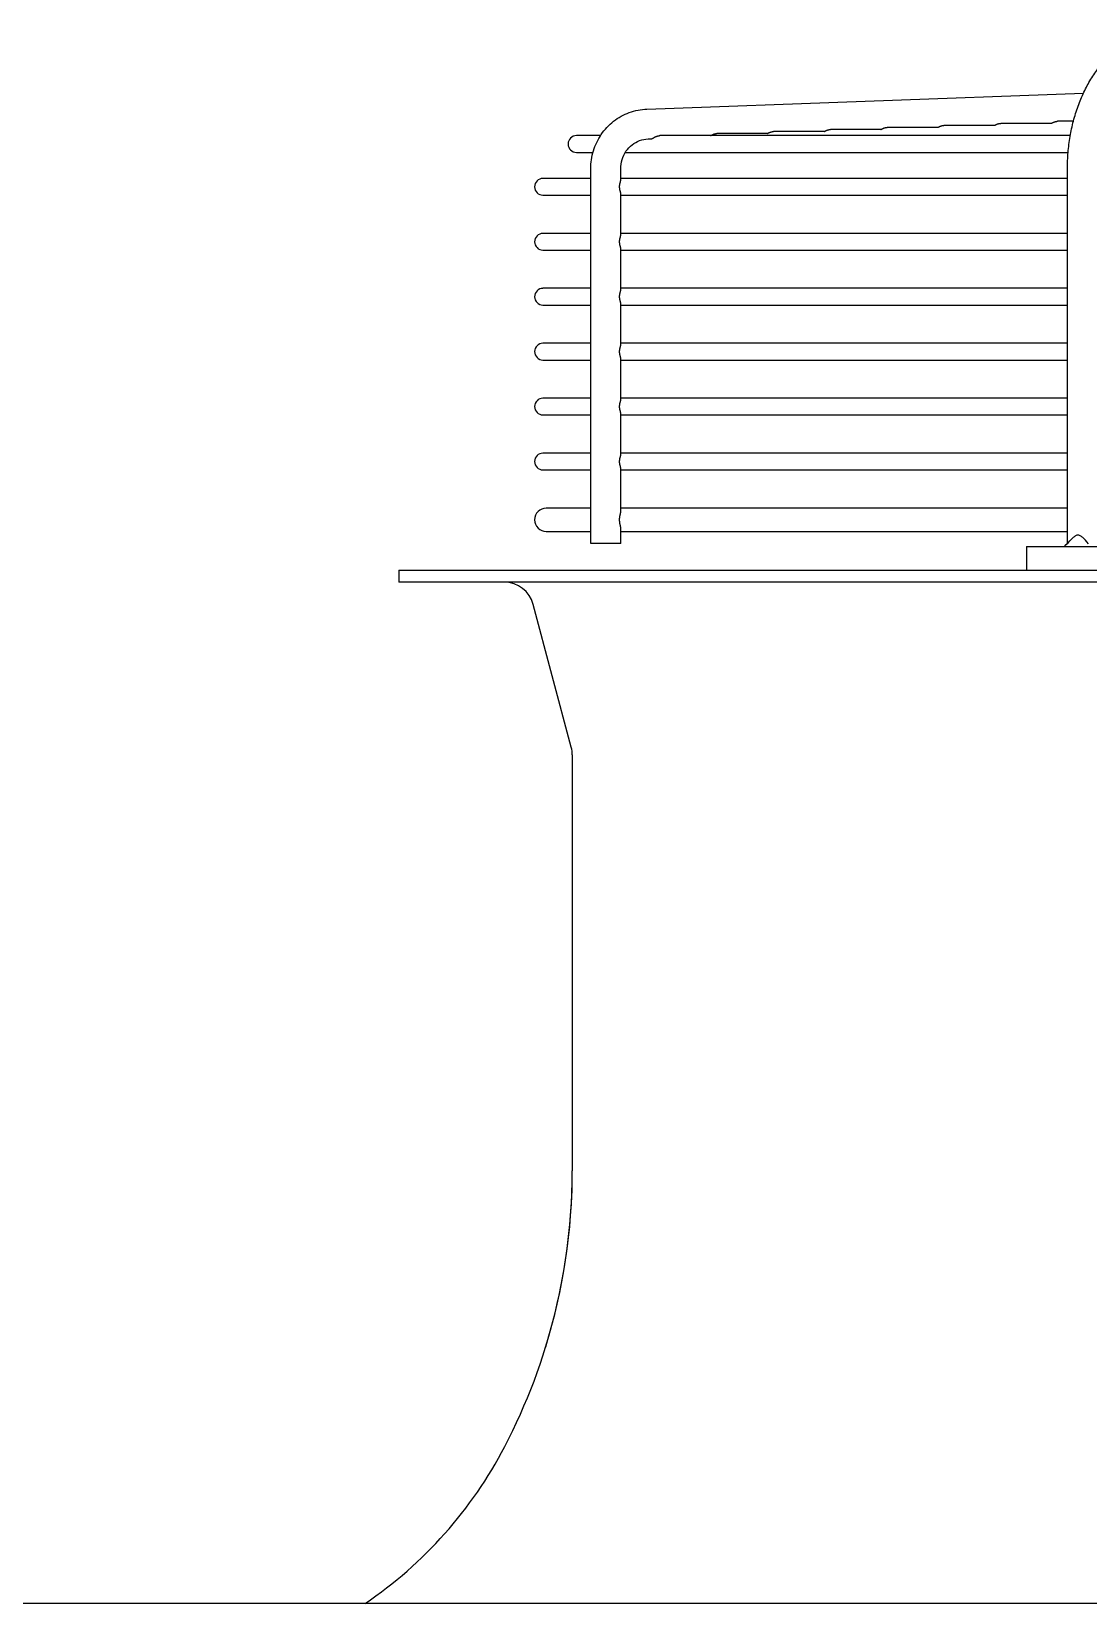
# Model space of a CAD drawing. Header units: millimetres. Extents: x 17046 to 32328, y 18593 to 29476.
# Drawn here: x 17775.15 to 17782.11, y 18977.33 to 18987.69 of the extents above; entities that cross this region are included whole.
import ezdxf

# ---------------------------------------------------------------- set-up
doc = ezdxf.new("R2010")
doc.units = ezdxf.units.MM
doc.header["$LTSCALE"] = 5
doc.layers.add('UNIT', color=6, linetype='Continuous')

msp = doc.modelspace()

# ---------------------------------------------------------------- linework, layer by layer
at = {"layer": 'UNIT'}
for p, q in [((17779.2016, 18987.1791), (17782.0769, 18987.283)), ((17780.7434, 18987.0442), (17780.4099, 18987.0442)), ((17781.1175, 18987.0577), (17780.7841, 18987.0577)), ((17781.4917, 18987.0712), (17781.1583, 18987.0712)), ((17781.8659, 18987.0847), (17781.5325, 18987.0847)), ((17782.0109, 18987.0982), (17781.9067, 18987.0982)), ((17778.8957, 18987.0037), (17778.7372, 18987.0037)), ((17779.2088, 18986.9824), (17779.231, 18986.9832)), ((17781.9904, 18987.0037), (17779.2874, 18987.0037)), ((17779.995, 18987.0172), (17779.6615, 18987.0172)), ((17780.3692, 18987.0307), (17780.0357, 18987.0307)), ((17778.7372, 18986.8935), (17778.8462, 18986.8935)), ((17779.0589, 18986.8935), (17781.9761, 18986.8935)), ((17778.8315, 18984.3163), (17778.8315, 18986.7856)), ((17779.0284, 18986.7058), (17779.0284, 18986.7856)), ((17781.9716, 18984.3163), (17781.9716, 18986.7856)), ((17778.8315, 18986.7218), (17778.5167, 18986.7218)), ((17781.9716, 18986.7218), (17779.0284, 18986.7218)), ((17778.5167, 18986.6115), (17778.8315, 18986.6115)), ((17779.0284, 18986.3436), (17779.0284, 18986.6275)), ((17779.0284, 18986.6115), (17781.9716, 18986.6115)), ((17778.8315, 18986.3596), (17778.5167, 18986.3596)), ((17781.9716, 18986.3596), (17779.0284, 18986.3596)), ((17778.5167, 18986.2493), (17778.8315, 18986.2493)), ((17779.0284, 18985.9814), (17779.0284, 18986.2653)), ((17779.0284, 18986.2493), (17781.9716, 18986.2493)), ((17778.8315, 18985.9974), (17778.5167, 18985.9974)), ((17781.9716, 18985.9974), (17779.0284, 18985.9974)), ((17779.0284, 18985.6192), (17779.0284, 18985.9031)), ((17778.5167, 18985.8871), (17778.8315, 18985.8871)), ((17779.0284, 18985.8871), (17781.9716, 18985.8871)), ((17778.8315, 18985.6352), (17778.5167, 18985.6352)), ((17781.9716, 18985.6352), (17779.0284, 18985.6352)), ((17778.5167, 18985.5249), (17778.8315, 18985.5249)), ((17779.0284, 18985.257), (17779.0284, 18985.5409)), ((17779.0284, 18985.5249), (17781.9716, 18985.5249)), ((17778.8315, 18985.2729), (17778.5167, 18985.2729)), ((17781.9716, 18985.2729), (17779.0284, 18985.2729)), ((17779.0284, 18984.8948), (17779.0284, 18985.1787)), ((17778.5167, 18985.1627), (17778.8315, 18985.1627)), ((17779.0284, 18985.1627), (17781.9716, 18985.1627)), ((17778.8315, 18984.9107), (17778.5167, 18984.9107)), ((17781.9716, 18984.9107), (17779.0284, 18984.9107)), ((17778.5167, 18984.8005), (17778.8315, 18984.8005)), ((17779.0284, 18984.5191), (17779.0284, 18984.8165)), ((17779.0284, 18984.8005), (17781.9716, 18984.8005)), ((17778.8315, 18984.5485), (17778.5384, 18984.5485)), ((17781.9716, 18984.5485), (17779.0284, 18984.5485)), ((17778.5384, 18984.395), (17778.8315, 18984.395)), ((17779.0284, 18984.3163), (17779.0284, 18984.4245)), ((17779.0284, 18984.395), (17781.9716, 18984.395)), ((17779.0284, 18984.3163), (17778.8315, 18984.3163)), ((17781.7017, 18984.2966), (17783.9288, 18984.2966)), ((17781.7017, 18984.2966), (17781.7017, 18984.1391)), ((17777.5679, 18984.1391), (17811.3081, 18984.1391)), ((17777.5679, 18984.1391), (17777.5679, 18984.0604)), ((17811.3081, 18984.0604), (17777.5679, 18984.0604)), ((17778.703, 18982.9726), (17778.4519, 18983.9142)), ((17778.7096, 18982.9219), (17778.7096, 18980.1809)), ((17776.9477, 18977.3281), (17740.6132, 18977.3281)), ((17809.6801, 18977.3281), (17776.9477, 18977.3281))]:
    msp.add_line(p, q, dxfattribs=at)
for centre, radius, start, end in [((17778.7372, 18986.9486), 0.0551, 90, 270), ((17778.5167, 18986.6666), 0.0551, 90, 270), ((17778.5167, 18986.3044), 0.0551, 90, 270), ((17778.5167, 18985.9422), 0.0551, 90, 270), ((17778.5167, 18985.58), 0.0551, 90, 270), ((17778.5167, 18985.2178), 0.0551, 90, 270), ((17778.5167, 18984.8556), 0.0551, 90, 270), ((17778.5384, 18984.4718), 0.0768, 90, 270), ((17778.2617, 18983.8635), 0.1969, 14.93142, 90), ((17778.5128, 18982.9219), 0.1969, 0, 14.93142), ((17774.7726, 18980.1809), 3.937, 332.49816, 0), ((17774.7726, 18980.1809), 3.937, 342.86807, 0), ((17775.7504, 18979.6719), 2.8346, 304.22448, 332.49816)]:
    msp.add_arc(centre, radius, start, end, dxfattribs=at)
for points, knots in [([(17781.9716, 18986.7856), (17781.9716, 18986.8212), (17781.9731, 18986.8571), (17781.9761, 18986.8925), (17781.979, 18986.9279), (17781.9835, 18986.9629), (17781.9894, 18986.9976), (17781.9953, 18987.0322), (17782.0027, 18987.0666), (17782.0114, 18987.1001), (17782.0202, 18987.1335), (17782.0303, 18987.166), (17782.0418, 18987.1978), (17782.0533, 18987.2295), (17782.0662, 18987.2605), (17782.0802, 18987.2901), (17782.0942, 18987.3198), (17782.1094, 18987.348), (17782.1259, 18987.3751), (17782.1423, 18987.4022), (17782.16, 18987.428), (17782.1785, 18987.4522), (17782.1971, 18987.4763), (17782.2165, 18987.4988), (17782.237, 18987.5196), (17782.2574, 18987.5405), (17782.2789, 18987.5598), (17782.3009, 18987.5771), (17782.323, 18987.5944), (17782.3456, 18987.6098), (17782.3689, 18987.6234), (17782.3923, 18987.6369), (17782.4163, 18987.6485), (17782.4406, 18987.6581), (17782.4649, 18987.6676), (17782.4894, 18987.6751), (17782.5143, 18987.6805), (17782.5393, 18987.686), (17782.5646, 18987.6894), (17782.5897, 18987.6906)], [0, 0, 0, 0, 0.076921, 0.076921, 0.076921, 0.1538421, 0.1538421, 0.1538421, 0.2307631, 0.2307631, 0.2307631, 0.3076842, 0.3076842, 0.3076842, 0.3846052, 0.3846052, 0.3846052, 0.4615263, 0.4615263, 0.4615263, 0.5384473, 0.5384473, 0.5384473, 0.6153684, 0.6153684, 0.6153684, 0.6922894, 0.6922894, 0.6922894, 0.7692105, 0.7692105, 0.7692105, 0.8461315, 0.8461315, 0.8461315, 0.9230526, 0.9230526, 0.9230526, 1, 1, 1, 1]), ([(17778.8315, 18986.7856), (17778.8315, 18986.8256), (17778.8375, 18986.8656), (17778.8609, 18986.9419), (17778.8783, 18986.9783), (17778.9232, 18987.0442), (17778.9506, 18987.0737), (17779.0132, 18987.1228), (17779.0482, 18987.1424), (17779.1227, 18987.1699), (17779.162, 18987.1777), (17779.2016, 18987.1791)], [1.5707963, 1.5707963, 1.5707963, 1.5707963, 1.8779743, 1.8779743, 2.1851522, 2.1851522, 2.4923302, 2.4923302, 2.7995081, 2.7995081, 3.1066861, 3.1066861, 3.1066861, 3.1066861]), ([(17780.3692, 18987.0307), (17780.3698, 18987.0311), (17780.3705, 18987.0314), (17780.3711, 18987.0318), (17780.3721, 18987.0323), (17780.373, 18987.0328), (17780.3739, 18987.0334), (17780.3749, 18987.0339), (17780.3758, 18987.0344), (17780.3768, 18987.0349), (17780.3777, 18987.0354), (17780.3787, 18987.0359), (17780.3797, 18987.0363), (17780.3806, 18987.0368), (17780.3816, 18987.0373), (17780.3826, 18987.0377), (17780.3836, 18987.0381), (17780.3846, 18987.0386), (17780.3856, 18987.039), (17780.3866, 18987.0394), (17780.3876, 18987.0398), (17780.3886, 18987.0401), (17780.3896, 18987.0405), (17780.3906, 18987.0408), (17780.3916, 18987.0412), (17780.3926, 18987.0415), (17780.3936, 18987.0418), (17780.3946, 18987.0421), (17780.3956, 18987.0423), (17780.3967, 18987.0426), (17780.3977, 18987.0428), (17780.3987, 18987.043), (17780.3997, 18987.0432), (17780.4007, 18987.0434), (17780.4017, 18987.0436), (17780.4027, 18987.0437), (17780.4037, 18987.0438), (17780.4047, 18987.0439), (17780.4056, 18987.044), (17780.4066, 18987.0441), (17780.4076, 18987.0442), (17780.4086, 18987.0442), (17780.4095, 18987.0442), (17780.4097, 18987.0442), (17780.4098, 18987.0442), (17780.4099, 18987.0442)], [0.17758438, 0.17758438, 0.17758438, 0.17758438, 0.19512195, 0.19512195, 0.19512195, 0.2195122, 0.2195122, 0.2195122, 0.24390244, 0.24390244, 0.24390244, 0.26829268, 0.26829268, 0.26829268, 0.29268293, 0.29268293, 0.29268293, 0.31707317, 0.31707317, 0.31707317, 0.34146341, 0.34146341, 0.34146341, 0.36585366, 0.36585366, 0.36585366, 0.3902439, 0.3902439, 0.3902439, 0.41463415, 0.41463415, 0.41463415, 0.43902439, 0.43902439, 0.43902439, 0.46341463, 0.46341463, 0.46341463, 0.48780488, 0.48780488, 0.48780488, 0.51219512, 0.51219512, 0.51219512, 0.51554043, 0.51554043, 0.51554043, 0.51554043]), ([(17780.7434, 18987.0442), (17780.744, 18987.0446), (17780.7447, 18987.0449), (17780.7454, 18987.0453), (17780.7463, 18987.0458), (17780.7472, 18987.0464), (17780.7481, 18987.0469), (17780.7491, 18987.0474), (17780.75, 18987.0479), (17780.751, 18987.0484), (17780.7519, 18987.0489), (17780.7529, 18987.0494), (17780.7539, 18987.0498), (17780.7549, 18987.0503), (17780.7558, 18987.0508), (17780.7568, 18987.0512), (17780.7578, 18987.0516), (17780.7588, 18987.0521), (17780.7598, 18987.0525), (17780.7608, 18987.0529), (17780.7618, 18987.0533), (17780.7628, 18987.0536), (17780.7638, 18987.054), (17780.7648, 18987.0543), (17780.7658, 18987.0547), (17780.7668, 18987.055), (17780.7678, 18987.0553), (17780.7688, 18987.0556), (17780.7698, 18987.0558), (17780.7709, 18987.0561), (17780.7719, 18987.0563), (17780.7729, 18987.0565), (17780.7739, 18987.0567), (17780.7749, 18987.0569), (17780.7759, 18987.0571), (17780.7769, 18987.0572), (17780.7779, 18987.0573), (17780.7789, 18987.0574), (17780.7798, 18987.0575), (17780.7808, 18987.0576), (17780.7818, 18987.0576), (17780.7828, 18987.0577), (17780.7837, 18987.0577), (17780.7839, 18987.0577), (17780.784, 18987.0577), (17780.7841, 18987.0577)], [0.17723839, 0.17723839, 0.17723839, 0.17723839, 0.19512195, 0.19512195, 0.19512195, 0.2195122, 0.2195122, 0.2195122, 0.24390244, 0.24390244, 0.24390244, 0.26829268, 0.26829268, 0.26829268, 0.29268293, 0.29268293, 0.29268293, 0.31707317, 0.31707317, 0.31707317, 0.34146341, 0.34146341, 0.34146341, 0.36585366, 0.36585366, 0.36585366, 0.3902439, 0.3902439, 0.3902439, 0.41463415, 0.41463415, 0.41463415, 0.43902439, 0.43902439, 0.43902439, 0.46341463, 0.46341463, 0.46341463, 0.48780488, 0.48780488, 0.48780488, 0.51219512, 0.51219512, 0.51219512, 0.5155542, 0.5155542, 0.5155542, 0.5155542]), ([(17781.1175, 18987.0577), (17781.1182, 18987.0581), (17781.1189, 18987.0585), (17781.1196, 18987.0588), (17781.1205, 18987.0594), (17781.1214, 18987.0599), (17781.1224, 18987.0604), (17781.1233, 18987.0609), (17781.1242, 18987.0614), (17781.1252, 18987.0619), (17781.1262, 18987.0624), (17781.1271, 18987.0629), (17781.1281, 18987.0633), (17781.1291, 18987.0638), (17781.1301, 18987.0643), (17781.131, 18987.0647), (17781.132, 18987.0652), (17781.133, 18987.0656), (17781.134, 18987.066), (17781.135, 18987.0664), (17781.136, 18987.0668), (17781.137, 18987.0671), (17781.138, 18987.0675), (17781.139, 18987.0678), (17781.14, 18987.0682), (17781.141, 18987.0685), (17781.142, 18987.0688), (17781.143, 18987.069), (17781.144, 18987.0693), (17781.1451, 18987.0696), (17781.1461, 18987.0698), (17781.1471, 18987.07), (17781.1481, 18987.0702), (17781.1491, 18987.0704), (17781.1501, 18987.0706), (17781.1511, 18987.0707), (17781.1521, 18987.0708), (17781.1531, 18987.0709), (17781.154, 18987.071), (17781.155, 18987.0711), (17781.156, 18987.0711), (17781.157, 18987.0712), (17781.1579, 18987.0712), (17781.1581, 18987.0712), (17781.1582, 18987.0712), (17781.1583, 18987.0712)], [0.17689154, 0.17689154, 0.17689154, 0.17689154, 0.19512195, 0.19512195, 0.19512195, 0.2195122, 0.2195122, 0.2195122, 0.24390244, 0.24390244, 0.24390244, 0.26829268, 0.26829268, 0.26829268, 0.29268293, 0.29268293, 0.29268293, 0.31707317, 0.31707317, 0.31707317, 0.34146341, 0.34146341, 0.34146341, 0.36585366, 0.36585366, 0.36585366, 0.3902439, 0.3902439, 0.3902439, 0.41463415, 0.41463415, 0.41463415, 0.43902439, 0.43902439, 0.43902439, 0.46341463, 0.46341463, 0.46341463, 0.48780488, 0.48780488, 0.48780488, 0.51219512, 0.51219512, 0.51219512, 0.51556798, 0.51556798, 0.51556798, 0.51556798]), ([(17781.4917, 18987.0712), (17781.4924, 18987.0716), (17781.4931, 18987.072), (17781.4938, 18987.0724), (17781.4947, 18987.0729), (17781.4956, 18987.0734), (17781.4966, 18987.0739), (17781.4975, 18987.0744), (17781.4985, 18987.0749), (17781.4994, 18987.0754), (17781.5004, 18987.0759), (17781.5013, 18987.0764), (17781.5023, 18987.0768), (17781.5033, 18987.0773), (17781.5043, 18987.0778), (17781.5052, 18987.0782), (17781.5062, 18987.0787), (17781.5072, 18987.0791), (17781.5082, 18987.0795), (17781.5092, 18987.0799), (17781.5102, 18987.0803), (17781.5112, 18987.0806), (17781.5122, 18987.081), (17781.5132, 18987.0813), (17781.5142, 18987.0817), (17781.5152, 18987.082), (17781.5162, 18987.0823), (17781.5172, 18987.0825), (17781.5183, 18987.0828), (17781.5193, 18987.0831), (17781.5203, 18987.0833), (17781.5213, 18987.0835), (17781.5223, 18987.0837), (17781.5233, 18987.0839), (17781.5243, 18987.084), (17781.5253, 18987.0842), (17781.5263, 18987.0843), (17781.5272, 18987.0844), (17781.5282, 18987.0845), (17781.5292, 18987.0846), (17781.5302, 18987.0846), (17781.5312, 18987.0847), (17781.5321, 18987.0847), (17781.5322, 18987.0847), (17781.5324, 18987.0847), (17781.5325, 18987.0847)], [0.17654387, 0.17654387, 0.17654387, 0.17654387, 0.19512195, 0.19512195, 0.19512195, 0.2195122, 0.2195122, 0.2195122, 0.24390244, 0.24390244, 0.24390244, 0.26829268, 0.26829268, 0.26829268, 0.29268293, 0.29268293, 0.29268293, 0.31707317, 0.31707317, 0.31707317, 0.34146341, 0.34146341, 0.34146341, 0.36585366, 0.36585366, 0.36585366, 0.3902439, 0.3902439, 0.3902439, 0.41463415, 0.41463415, 0.41463415, 0.43902439, 0.43902439, 0.43902439, 0.46341463, 0.46341463, 0.46341463, 0.48780488, 0.48780488, 0.48780488, 0.51219512, 0.51219512, 0.51219512, 0.51558176, 0.51558176, 0.51558176, 0.51558176]), ([(17781.8659, 18987.0847), (17781.8666, 18987.0851), (17781.8673, 18987.0855), (17781.868, 18987.0859), (17781.8689, 18987.0864), (17781.8699, 18987.0869), (17781.8708, 18987.0874), (17781.8717, 18987.0879), (17781.8727, 18987.0884), (17781.8736, 18987.0889), (17781.8746, 18987.0894), (17781.8756, 18987.0899), (17781.8765, 18987.0904), (17781.8775, 18987.0908), (17781.8785, 18987.0913), (17781.8795, 18987.0917), (17781.8804, 18987.0922), (17781.8814, 18987.0926), (17781.8824, 18987.093), (17781.8834, 18987.0934), (17781.8844, 18987.0938), (17781.8854, 18987.0941), (17781.8864, 18987.0945), (17781.8874, 18987.0948), (17781.8884, 18987.0952), (17781.8894, 18987.0955), (17781.8904, 18987.0958), (17781.8914, 18987.096), (17781.8925, 18987.0963), (17781.8935, 18987.0966), (17781.8945, 18987.0968), (17781.8955, 18987.097), (17781.8965, 18987.0972), (17781.8975, 18987.0974), (17781.8985, 18987.0975), (17781.8995, 18987.0977), (17781.9005, 18987.0978), (17781.9014, 18987.0979), (17781.9024, 18987.098), (17781.9034, 18987.0981), (17781.9044, 18987.0981), (17781.9053, 18987.0982), (17781.9063, 18987.0982), (17781.9064, 18987.0982), (17781.9066, 18987.0982), (17781.9067, 18987.0982)], [0.1761954, 0.1761954, 0.1761954, 0.1761954, 0.19512195, 0.19512195, 0.19512195, 0.2195122, 0.2195122, 0.2195122, 0.24390244, 0.24390244, 0.24390244, 0.26829268, 0.26829268, 0.26829268, 0.29268293, 0.29268293, 0.29268293, 0.31707317, 0.31707317, 0.31707317, 0.34146341, 0.34146341, 0.34146341, 0.36585366, 0.36585366, 0.36585366, 0.3902439, 0.3902439, 0.3902439, 0.41463415, 0.41463415, 0.41463415, 0.43902439, 0.43902439, 0.43902439, 0.46341463, 0.46341463, 0.46341463, 0.48780488, 0.48780488, 0.48780488, 0.51219512, 0.51219512, 0.51219512, 0.51559553, 0.51559553, 0.51559553, 0.51559553]), ([(17779.0284, 18986.7856), (17779.0284, 18986.8061), (17779.0314, 18986.8266), (17779.0434, 18986.8655), (17779.0522, 18986.8839), (17779.0747, 18986.9169), (17779.0883, 18986.9314), (17779.1188, 18986.9554), (17779.1357, 18986.9649), (17779.1713, 18986.978), (17779.19, 18986.9817), (17779.2088, 18986.9824)], [1.5707963, 1.5707963, 1.5707963, 1.5707963, 1.8779743, 1.8779743, 2.1851522, 2.1851522, 2.4923302, 2.4923302, 2.7995081, 2.7995081, 3.1066861, 3.1066861, 3.1066861, 3.1066861]), ([(17779.231, 18986.9832), (17779.2311, 18986.9832), (17779.2313, 18986.9832), (17779.2315, 18986.9832), (17779.2317, 18986.9832), (17779.232, 18986.9833), (17779.2323, 18986.9833), (17779.2329, 18986.9834), (17779.2335, 18986.9836), (17779.2341, 18986.9838), (17779.2347, 18986.984), (17779.2354, 18986.9843), (17779.2361, 18986.9846), (17779.2368, 18986.9849), (17779.2375, 18986.9852), (17779.2383, 18986.9856), (17779.2391, 18986.986), (17779.2399, 18986.9864), (17779.2407, 18986.9868), (17779.2415, 18986.9873), (17779.2423, 18986.9877), (17779.2432, 18986.9882), (17779.244, 18986.9887), (17779.2449, 18986.9892), (17779.2458, 18986.9897), (17779.2467, 18986.9902), (17779.2476, 18986.9907), (17779.2485, 18986.9913), (17779.2494, 18986.9918), (17779.2503, 18986.9923), (17779.2513, 18986.9928), (17779.2522, 18986.9933), (17779.2532, 18986.9938), (17779.2541, 18986.9943), (17779.2551, 18986.9948), (17779.2561, 18986.9953), (17779.257, 18986.9958), (17779.258, 18986.9963), (17779.259, 18986.9967), (17779.26, 18986.9972), (17779.261, 18986.9976), (17779.262, 18986.9981), (17779.263, 18986.9985), (17779.264, 18986.9989), (17779.265, 18986.9993), (17779.266, 18986.9996), (17779.267, 18987), (17779.268, 18987.0003), (17779.269, 18987.0007), (17779.27, 18987.001), (17779.271, 18987.0013), (17779.272, 18987.0016), (17779.273, 18987.0018), (17779.274, 18987.0021), (17779.2751, 18987.0023), (17779.2761, 18987.0025), (17779.2771, 18987.0027), (17779.2781, 18987.0029), (17779.2791, 18987.0031), (17779.2801, 18987.0032), (17779.2811, 18987.0033), (17779.2821, 18987.0034), (17779.2831, 18987.0035), (17779.284, 18987.0036), (17779.285, 18987.0037), (17779.286, 18987.0037), (17779.287, 18987.0037), (17779.2871, 18987.0037), (17779.2872, 18987.0037), (17779.2874, 18987.0037)], [0.00401292, 0.00401292, 0.00401292, 0.00401292, 0.01219512, 0.01219512, 0.01219512, 0.02439024, 0.02439024, 0.02439024, 0.04878049, 0.04878049, 0.04878049, 0.07317073, 0.07317073, 0.07317073, 0.09756098, 0.09756098, 0.09756098, 0.12195122, 0.12195122, 0.12195122, 0.14634146, 0.14634146, 0.14634146, 0.17073171, 0.17073171, 0.17073171, 0.19512195, 0.19512195, 0.19512195, 0.2195122, 0.2195122, 0.2195122, 0.24390244, 0.24390244, 0.24390244, 0.26829268, 0.26829268, 0.26829268, 0.29268293, 0.29268293, 0.29268293, 0.31707317, 0.31707317, 0.31707317, 0.34146341, 0.34146341, 0.34146341, 0.36585366, 0.36585366, 0.36585366, 0.3902439, 0.3902439, 0.3902439, 0.41463415, 0.41463415, 0.41463415, 0.43902439, 0.43902439, 0.43902439, 0.46341463, 0.46341463, 0.46341463, 0.48780488, 0.48780488, 0.48780488, 0.51219512, 0.51219512, 0.51219512, 0.51549915, 0.51549915, 0.51549915, 0.51549915]), ([(17779.6208, 18987.0037), (17779.6214, 18987.0041), (17779.6221, 18987.0044), (17779.6227, 18987.0048), (17779.6236, 18987.0053), (17779.6246, 18987.0058), (17779.6255, 18987.0063), (17779.6264, 18987.0068), (17779.6274, 18987.0073), (17779.6283, 18987.0078), (17779.6293, 18987.0083), (17779.6303, 18987.0088), (17779.6312, 18987.0093), (17779.6322, 18987.0098), (17779.6332, 18987.0102), (17779.6342, 18987.0107), (17779.6352, 18987.0111), (17779.6362, 18987.0116), (17779.6372, 18987.012), (17779.6382, 18987.0124), (17779.6392, 18987.0128), (17779.6402, 18987.0131), (17779.6412, 18987.0135), (17779.6422, 18987.0138), (17779.6432, 18987.0142), (17779.6442, 18987.0145), (17779.6452, 18987.0148), (17779.6462, 18987.0151), (17779.6472, 18987.0153), (17779.6482, 18987.0156), (17779.6493, 18987.0158), (17779.6503, 18987.016), (17779.6513, 18987.0162), (17779.6523, 18987.0164), (17779.6533, 18987.0166), (17779.6543, 18987.0167), (17779.6553, 18987.0168), (17779.6563, 18987.0169), (17779.6573, 18987.017), (17779.6582, 18987.0171), (17779.6592, 18987.0172), (17779.6602, 18987.0172), (17779.6612, 18987.0172), (17779.6613, 18987.0172), (17779.6614, 18987.0172), (17779.6615, 18987.0172)], [0.1782737, 0.1782737, 0.1782737, 0.1782737, 0.19512195, 0.19512195, 0.19512195, 0.2195122, 0.2195122, 0.2195122, 0.24390244, 0.24390244, 0.24390244, 0.26829268, 0.26829268, 0.26829268, 0.29268293, 0.29268293, 0.29268293, 0.31707317, 0.31707317, 0.31707317, 0.34146341, 0.34146341, 0.34146341, 0.36585366, 0.36585366, 0.36585366, 0.3902439, 0.3902439, 0.3902439, 0.41463415, 0.41463415, 0.41463415, 0.43902439, 0.43902439, 0.43902439, 0.46341463, 0.46341463, 0.46341463, 0.48780488, 0.48780488, 0.48780488, 0.51219512, 0.51219512, 0.51219512, 0.5155129, 0.5155129, 0.5155129, 0.5155129]), ([(17779.995, 18987.0172), (17779.9956, 18987.0176), (17779.9963, 18987.0179), (17779.9969, 18987.0183), (17779.9978, 18987.0188), (17779.9988, 18987.0193), (17779.9997, 18987.0198), (17780.0006, 18987.0204), (17780.0016, 18987.0209), (17780.0026, 18987.0214), (17780.0035, 18987.0219), (17780.0045, 18987.0223), (17780.0055, 18987.0228), (17780.0064, 18987.0233), (17780.0074, 18987.0237), (17780.0084, 18987.0242), (17780.0094, 18987.0246), (17780.0104, 18987.0251), (17780.0114, 18987.0255), (17780.0124, 18987.0259), (17780.0134, 18987.0263), (17780.0144, 18987.0266), (17780.0154, 18987.027), (17780.0164, 18987.0273), (17780.0174, 18987.0277), (17780.0184, 18987.028), (17780.0194, 18987.0283), (17780.0204, 18987.0286), (17780.0214, 18987.0288), (17780.0225, 18987.0291), (17780.0235, 18987.0293), (17780.0245, 18987.0295), (17780.0255, 18987.0297), (17780.0265, 18987.0299), (17780.0275, 18987.0301), (17780.0285, 18987.0302), (17780.0295, 18987.0303), (17780.0305, 18987.0304), (17780.0315, 18987.0305), (17780.0324, 18987.0306), (17780.0334, 18987.0307), (17780.0344, 18987.0307), (17780.0353, 18987.0307), (17780.0355, 18987.0307), (17780.0356, 18987.0307), (17780.0357, 18987.0307)], [0.17792949, 0.17792949, 0.17792949, 0.17792949, 0.19512195, 0.19512195, 0.19512195, 0.2195122, 0.2195122, 0.2195122, 0.24390244, 0.24390244, 0.24390244, 0.26829268, 0.26829268, 0.26829268, 0.29268293, 0.29268293, 0.29268293, 0.31707317, 0.31707317, 0.31707317, 0.34146341, 0.34146341, 0.34146341, 0.36585366, 0.36585366, 0.36585366, 0.3902439, 0.3902439, 0.3902439, 0.41463415, 0.41463415, 0.41463415, 0.43902439, 0.43902439, 0.43902439, 0.46341463, 0.46341463, 0.46341463, 0.48780488, 0.48780488, 0.48780488, 0.51219512, 0.51219512, 0.51219512, 0.51552666, 0.51552666, 0.51552666, 0.51552666]), ([(17779.0213, 18986.6666), (17779.0213, 18986.6677), (17779.0214, 18986.6697), (17779.0215, 18986.6726), (17779.0218, 18986.6756), (17779.0221, 18986.6785), (17779.0225, 18986.6814), (17779.023, 18986.6842), (17779.0236, 18986.6869), (17779.0242, 18986.6895), (17779.0249, 18986.6921), (17779.0256, 18986.6945), (17779.0262, 18986.6968), (17779.0269, 18986.6989), (17779.0275, 18986.7009), (17779.0279, 18986.7027), (17779.0283, 18986.7043), (17779.0284, 18986.7053), (17779.0284, 18986.7057), (17779.0284, 18986.7058)], [0, 0, 0, 0, 0.04761905, 0.0952381, 0.14285714, 0.19047619, 0.23809524, 0.28571429, 0.33333333, 0.38095238, 0.42857143, 0.47619048, 0.52380952, 0.57142857, 0.61904762, 0.66666667, 0.71428571, 0.76190476, 0.76755733, 0.76755733, 0.76755733, 0.76755733]), ([(17779.0284, 18986.6275), (17779.0284, 18986.6276), (17779.0284, 18986.628), (17779.0283, 18986.629), (17779.0279, 18986.6306), (17779.0275, 18986.6324), (17779.0269, 18986.6344), (17779.0262, 18986.6365), (17779.0256, 18986.6388), (17779.0249, 18986.6412), (17779.0242, 18986.6438), (17779.0236, 18986.6464), (17779.023, 18986.6491), (17779.0225, 18986.6519), (17779.0221, 18986.6548), (17779.0218, 18986.6577), (17779.0215, 18986.6607), (17779.0214, 18986.6636), (17779.0213, 18986.6656), (17779.0213, 18986.6666)], [0.23243408, 0.23243408, 0.23243408, 0.23243408, 0.23809524, 0.28571429, 0.33333333, 0.38095238, 0.42857143, 0.47619048, 0.52380952, 0.57142857, 0.61904762, 0.66666667, 0.71428571, 0.76190476, 0.80952381, 0.85714286, 0.9047619, 0.95238095, 1, 1, 1, 1]), ([(17779.0213, 18986.3044), (17779.0213, 18986.3054), (17779.0214, 18986.3074), (17779.0215, 18986.3104), (17779.0218, 18986.3134), (17779.0221, 18986.3163), (17779.0225, 18986.3192), (17779.023, 18986.322), (17779.0236, 18986.3247), (17779.0242, 18986.3273), (17779.0249, 18986.3299), (17779.0256, 18986.3323), (17779.0262, 18986.3346), (17779.0269, 18986.3367), (17779.0275, 18986.3387), (17779.0279, 18986.3405), (17779.0283, 18986.3421), (17779.0284, 18986.3431), (17779.0284, 18986.3435), (17779.0284, 18986.3436)], [0, 0, 0, 0, 0.04761905, 0.0952381, 0.14285714, 0.19047619, 0.23809524, 0.28571429, 0.33333333, 0.38095238, 0.42857143, 0.47619048, 0.52380952, 0.57142857, 0.61904762, 0.66666667, 0.71428571, 0.76190476, 0.76755733, 0.76755733, 0.76755733, 0.76755733]), ([(17779.0284, 18986.2653), (17779.0284, 18986.2654), (17779.0284, 18986.2658), (17779.0283, 18986.2668), (17779.0279, 18986.2684), (17779.0275, 18986.2702), (17779.0269, 18986.2722), (17779.0262, 18986.2743), (17779.0256, 18986.2766), (17779.0249, 18986.279), (17779.0242, 18986.2816), (17779.0236, 18986.2842), (17779.023, 18986.2869), (17779.0225, 18986.2897), (17779.0221, 18986.2926), (17779.0218, 18986.2955), (17779.0215, 18986.2985), (17779.0214, 18986.3014), (17779.0213, 18986.3034), (17779.0213, 18986.3044)], [0.23243408, 0.23243408, 0.23243408, 0.23243408, 0.23809524, 0.28571429, 0.33333333, 0.38095238, 0.42857143, 0.47619048, 0.52380952, 0.57142857, 0.61904762, 0.66666667, 0.71428571, 0.76190476, 0.80952381, 0.85714286, 0.9047619, 0.95238095, 1, 1, 1, 1]), ([(17779.0213, 18985.9422), (17779.0213, 18985.9432), (17779.0214, 18985.9452), (17779.0215, 18985.9482), (17779.0218, 18985.9512), (17779.0221, 18985.9541), (17779.0225, 18985.957), (17779.023, 18985.9598), (17779.0236, 18985.9625), (17779.0242, 18985.9651), (17779.0249, 18985.9677), (17779.0256, 18985.9701), (17779.0262, 18985.9724), (17779.0269, 18985.9745), (17779.0275, 18985.9765), (17779.0279, 18985.9783), (17779.0283, 18985.9799), (17779.0284, 18985.9809), (17779.0284, 18985.9813), (17779.0284, 18985.9814)], [0, 0, 0, 0, 0.04761905, 0.0952381, 0.14285714, 0.19047619, 0.23809524, 0.28571429, 0.33333333, 0.38095238, 0.42857143, 0.47619048, 0.52380952, 0.57142857, 0.61904762, 0.66666667, 0.71428571, 0.76190476, 0.76755733, 0.76755733, 0.76755733, 0.76755733]), ([(17779.0284, 18985.9031), (17779.0284, 18985.9031), (17779.0284, 18985.9036), (17779.0283, 18985.9046), (17779.0279, 18985.9062), (17779.0275, 18985.908), (17779.0269, 18985.91), (17779.0262, 18985.9121), (17779.0256, 18985.9144), (17779.0249, 18985.9168), (17779.0242, 18985.9193), (17779.0236, 18985.922), (17779.023, 18985.9247), (17779.0225, 18985.9275), (17779.0221, 18985.9304), (17779.0218, 18985.9333), (17779.0215, 18985.9362), (17779.0214, 18985.9392), (17779.0213, 18985.9412), (17779.0213, 18985.9422)], [0.23243408, 0.23243408, 0.23243408, 0.23243408, 0.23809524, 0.28571429, 0.33333333, 0.38095238, 0.42857143, 0.47619048, 0.52380952, 0.57142857, 0.61904762, 0.66666667, 0.71428571, 0.76190476, 0.80952381, 0.85714286, 0.9047619, 0.95238095, 1, 1, 1, 1]), ([(17779.0213, 18985.58), (17779.0213, 18985.581), (17779.0214, 18985.583), (17779.0215, 18985.586), (17779.0218, 18985.589), (17779.0221, 18985.5919), (17779.0225, 18985.5948), (17779.023, 18985.5976), (17779.0236, 18985.6003), (17779.0242, 18985.6029), (17779.0249, 18985.6055), (17779.0256, 18985.6079), (17779.0262, 18985.6102), (17779.0269, 18985.6123), (17779.0275, 18985.6143), (17779.0279, 18985.6161), (17779.0283, 18985.6177), (17779.0284, 18985.6187), (17779.0284, 18985.6191), (17779.0284, 18985.6192)], [0, 0, 0, 0, 0.04761905, 0.0952381, 0.14285714, 0.19047619, 0.23809524, 0.28571429, 0.33333333, 0.38095238, 0.42857143, 0.47619048, 0.52380952, 0.57142857, 0.61904762, 0.66666667, 0.71428571, 0.76190476, 0.76755733, 0.76755733, 0.76755733, 0.76755733]), ([(17779.0284, 18985.5409), (17779.0284, 18985.5409), (17779.0284, 18985.5414), (17779.0283, 18985.5424), (17779.0279, 18985.544), (17779.0275, 18985.5458), (17779.0269, 18985.5478), (17779.0262, 18985.5499), (17779.0256, 18985.5522), (17779.0249, 18985.5546), (17779.0242, 18985.5571), (17779.0236, 18985.5598), (17779.023, 18985.5625), (17779.0225, 18985.5653), (17779.0221, 18985.5682), (17779.0218, 18985.5711), (17779.0215, 18985.574), (17779.0214, 18985.577), (17779.0213, 18985.579), (17779.0213, 18985.58)], [0.23243408, 0.23243408, 0.23243408, 0.23243408, 0.23809524, 0.28571429, 0.33333333, 0.38095238, 0.42857143, 0.47619048, 0.52380952, 0.57142857, 0.61904762, 0.66666667, 0.71428571, 0.76190476, 0.80952381, 0.85714286, 0.9047619, 0.95238095, 1, 1, 1, 1]), ([(17779.0213, 18985.2178), (17779.0213, 18985.2188), (17779.0214, 18985.2208), (17779.0215, 18985.2238), (17779.0218, 18985.2268), (17779.0221, 18985.2297), (17779.0225, 18985.2326), (17779.023, 18985.2354), (17779.0236, 18985.2381), (17779.0242, 18985.2407), (17779.0249, 18985.2433), (17779.0256, 18985.2457), (17779.0262, 18985.2479), (17779.0269, 18985.2501), (17779.0275, 18985.2521), (17779.0279, 18985.2539), (17779.0283, 18985.2555), (17779.0284, 18985.2565), (17779.0284, 18985.2569), (17779.0284, 18985.257)], [0, 0, 0, 0, 0.04761905, 0.0952381, 0.14285714, 0.19047619, 0.23809524, 0.28571429, 0.33333333, 0.38095238, 0.42857143, 0.47619048, 0.52380952, 0.57142857, 0.61904762, 0.66666667, 0.71428571, 0.76190476, 0.76755733, 0.76755733, 0.76755733, 0.76755733]), ([(17779.0284, 18985.1787), (17779.0284, 18985.1787), (17779.0284, 18985.1792), (17779.0283, 18985.1802), (17779.0279, 18985.1818), (17779.0275, 18985.1836), (17779.0269, 18985.1856), (17779.0262, 18985.1877), (17779.0256, 18985.19), (17779.0249, 18985.1924), (17779.0242, 18985.1949), (17779.0236, 18985.1976), (17779.023, 18985.2003), (17779.0225, 18985.2031), (17779.0221, 18985.206), (17779.0218, 18985.2089), (17779.0215, 18985.2118), (17779.0214, 18985.2148), (17779.0213, 18985.2168), (17779.0213, 18985.2178)], [0.23243408, 0.23243408, 0.23243408, 0.23243408, 0.23809524, 0.28571429, 0.33333333, 0.38095238, 0.42857143, 0.47619048, 0.52380952, 0.57142857, 0.61904762, 0.66666667, 0.71428571, 0.76190476, 0.80952381, 0.85714286, 0.9047619, 0.95238095, 1, 1, 1, 1]), ([(17779.0213, 18984.8556), (17779.0213, 18984.8566), (17779.0214, 18984.8586), (17779.0215, 18984.8616), (17779.0218, 18984.8646), (17779.0221, 18984.8675), (17779.0225, 18984.8704), (17779.023, 18984.8732), (17779.0236, 18984.8759), (17779.0242, 18984.8785), (17779.0249, 18984.881), (17779.0256, 18984.8835), (17779.0262, 18984.8857), (17779.0269, 18984.8879), (17779.0275, 18984.8899), (17779.0279, 18984.8917), (17779.0283, 18984.8933), (17779.0284, 18984.8942), (17779.0284, 18984.8947), (17779.0284, 18984.8948)], [0, 0, 0, 0, 0.04761905, 0.0952381, 0.14285714, 0.19047619, 0.23809524, 0.28571429, 0.33333333, 0.38095238, 0.42857143, 0.47619048, 0.52380952, 0.57142857, 0.61904762, 0.66666667, 0.71428571, 0.76190476, 0.76755733, 0.76755733, 0.76755733, 0.76755733]), ([(17779.0284, 18984.8165), (17779.0284, 18984.8165), (17779.0284, 18984.817), (17779.0283, 18984.818), (17779.0279, 18984.8196), (17779.0275, 18984.8214), (17779.0269, 18984.8234), (17779.0262, 18984.8255), (17779.0256, 18984.8278), (17779.0249, 18984.8302), (17779.0242, 18984.8327), (17779.0236, 18984.8354), (17779.023, 18984.8381), (17779.0225, 18984.8409), (17779.0221, 18984.8438), (17779.0218, 18984.8467), (17779.0215, 18984.8496), (17779.0214, 18984.8526), (17779.0213, 18984.8546), (17779.0213, 18984.8556)], [0.23243408, 0.23243408, 0.23243408, 0.23243408, 0.23809524, 0.28571429, 0.33333333, 0.38095238, 0.42857143, 0.47619048, 0.52380952, 0.57142857, 0.61904762, 0.66666667, 0.71428571, 0.76190476, 0.80952381, 0.85714286, 0.9047619, 0.95238095, 1, 1, 1, 1]), ([(17779.0213, 18984.4718), (17779.0213, 18984.4731), (17779.0214, 18984.4757), (17779.0216, 18984.4795), (17779.0219, 18984.4833), (17779.0223, 18984.4871), (17779.0228, 18984.4907), (17779.0233, 18984.4942), (17779.024, 18984.4976), (17779.0246, 18984.5008), (17779.0253, 18984.5039), (17779.026, 18984.5068), (17779.0266, 18984.5095), (17779.0272, 18984.5119), (17779.0277, 18984.5142), (17779.0281, 18984.5162), (17779.0283, 18984.5178), (17779.0284, 18984.5187), (17779.0284, 18984.5191)], [0, 0, 0, 0, 0.04761905, 0.0952381, 0.14285714, 0.19047619, 0.23809524, 0.28571429, 0.33333333, 0.38095238, 0.42857143, 0.47619048, 0.52380952, 0.57142857, 0.61904762, 0.66666667, 0.71428571, 0.74720176, 0.74720176, 0.74720176, 0.74720176]), ([(17779.0284, 18984.4245), (17779.0284, 18984.4248), (17779.0283, 18984.4257), (17779.0281, 18984.4273), (17779.0277, 18984.4293), (17779.0272, 18984.4316), (17779.0266, 18984.4341), (17779.026, 18984.4368), (17779.0253, 18984.4396), (17779.0246, 18984.4427), (17779.024, 18984.4459), (17779.0233, 18984.4493), (17779.0228, 18984.4528), (17779.0223, 18984.4565), (17779.0219, 18984.4602), (17779.0216, 18984.464), (17779.0214, 18984.4679), (17779.0213, 18984.4705), (17779.0213, 18984.4718)], [0.25278988, 0.25278988, 0.25278988, 0.25278988, 0.28571429, 0.33333333, 0.38095238, 0.42857143, 0.47619048, 0.52380952, 0.57142857, 0.61904762, 0.66666667, 0.71428571, 0.76190476, 0.80952381, 0.85714286, 0.9047619, 0.95238095, 1, 1, 1, 1]), ([(17782.1108, 18984.3128), (17782.0962, 18984.3305), (17782.0842, 18984.3443), (17782.0677, 18984.3594), (17782.062, 18984.3638), (17782.0537, 18984.3682), (17782.0508, 18984.3694), (17782.0456, 18984.3706), (17782.0434, 18984.3709), (17782.039, 18984.3709), (17782.0368, 18984.3706), (17782.0316, 18984.3694), (17782.0287, 18984.3682), (17782.0203, 18984.3638), (17782.0146, 18984.3594), (17782.0057, 18984.3512), (17782.0026, 18984.3482), (17781.9994, 18984.3448)], [-0.85353786, -0.85353786, -0.85353786, -0.85353786, -0.64697279, -0.64697279, -0.53019487, -0.53019487, -0.47055032, -0.47055032, -0.42676959, -0.42676959, -0.38298885, -0.38298885, -0.32334424, -0.32334424, -0.20656606, -0.20656606, -0.14841076, -0.14841076, -0.14841076, -0.14841076])]:
    msp.add_open_spline(points, degree=3, knots=knots, dxfattribs=at)
msp.add_open_spline([(17781.9517, 18984.2966), (17781.9679, 18984.3124), (17781.9838, 18984.3285), (17781.9994, 18984.3448)], degree=3, dxfattribs=at)

doc.saveas('drawing.dxf')
